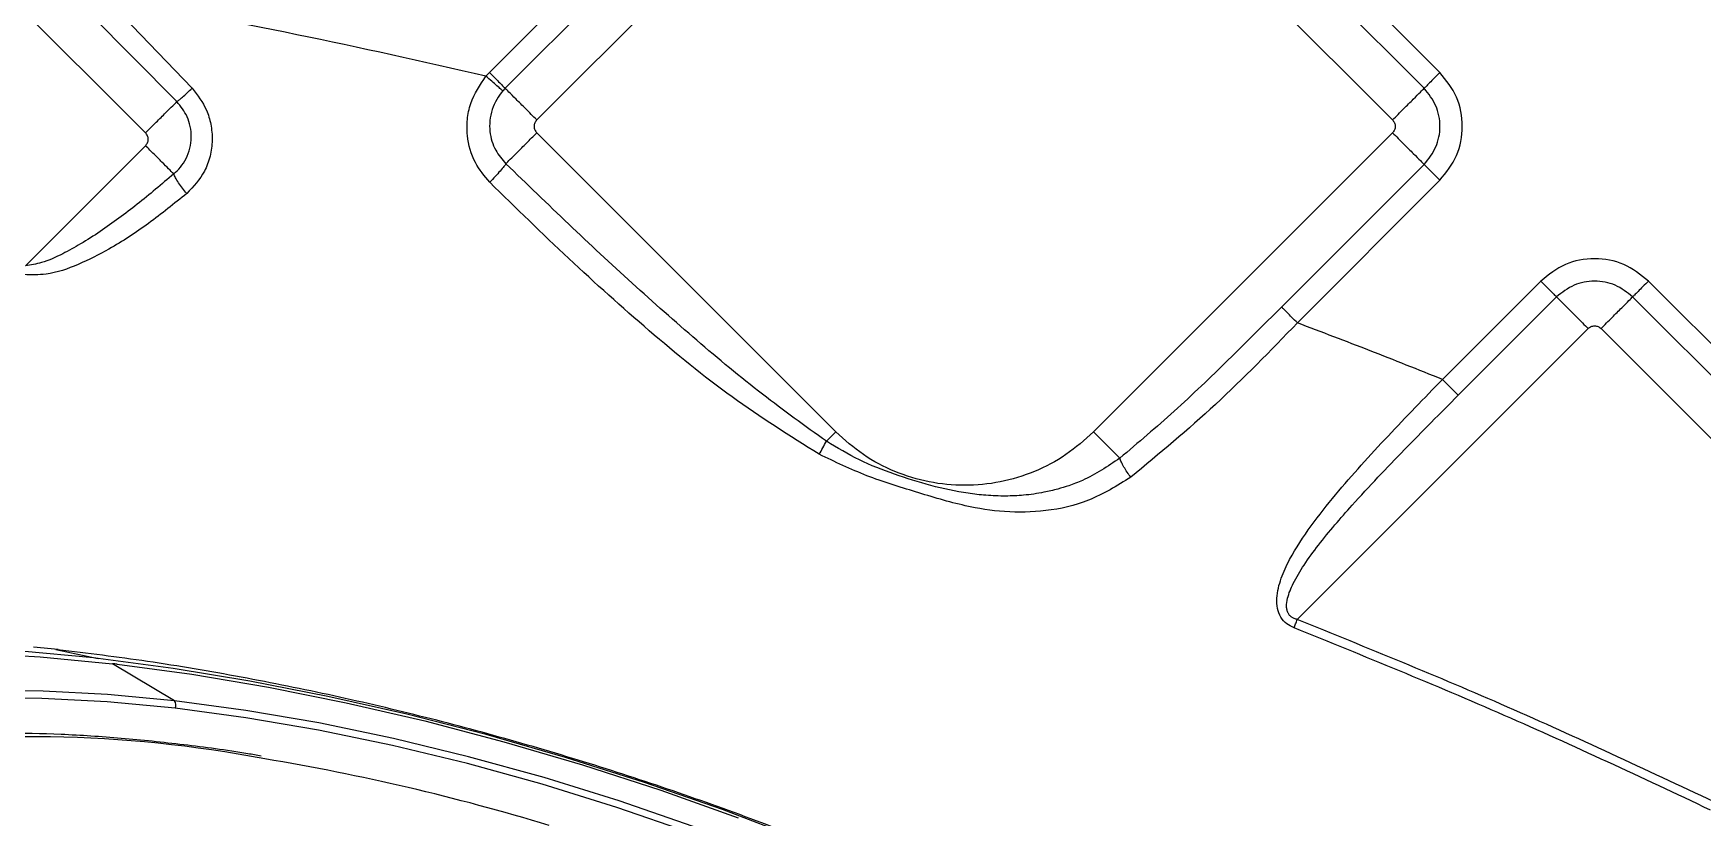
# Model space of a CAD drawing. Extents: x 939 to 1039, y 781 to 934.
# Drawn here: x 994.111 to 997.789, y 837.02 to 838.747 of the extents above; entities that cross this region are included whole.
import ezdxf

# ---------------------------------------------------------------- set-up
doc = ezdxf.new("R2010")
doc.units = 0
doc.header["$MEASUREMENT"] = 0
doc.layers.add('1', color=4, linetype='Continuous')

# ---------------------------------------------------------------- blocks, each defined once
blk = doc.blocks.new('Envoy')
at = {"layer": '1', "color": 3, "linetype": 'Continuous', "lineweight": 25}
for p, q in [((57.1205, 40.1453), (56.4617, 39.4865)), ((58.5566, 39.4865), (57.8978, 40.1453)), ((57.1554, 40.1104), (56.4966, 39.4516)), ((58.5218, 39.4516), (57.863, 40.1104)), ((56.5663, 39.3818), (57.2251, 40.0407)), ((57.7932, 40.0407), (58.4521, 39.3818)), ((55.0452, 40.0122), (55.704, 39.3533)), ((55.6178, 39.6488), (55.8066, 39.452)), ((55.5829, 39.6139), (55.7731, 39.4223)), ((56.4617, 39.4865), (56.4541, 39.4783)), ((56.4966, 39.4516), (56.4912, 39.4459)), ((55.4395, 39.0605), (55.704, 39.3251)), ((57.2251, 38.6947), (56.5663, 39.3536)), ((58.4521, 39.3536), (57.7932, 38.6947)), ((58.2076, 38.9697), (58.5218, 39.2838)), ((58.2425, 38.9348), (58.5566, 39.249)), ((58.7787, 39.0269), (58.5621, 38.8103)), ((59.5878, 38.4553), (59.0162, 39.0269)), ((58.8136, 38.9921), (58.5969, 38.7755)), ((59.5529, 38.4204), (58.9813, 38.9921)), ((58.8833, 38.9224), (58.2423, 38.2814)), ((58.9116, 38.9224), (59.5704, 38.2635)), ((57.2045, 38.6741), (57.2251, 38.6947)), ((55.5112, 38.2151), (55.4574, 38.2207)), ((55.506, 38.2157), (55.5999, 38.1956)), ((55.7679, 38.1022), (55.6312, 38.1841))]:
    blk.add_line(p, q, dxfattribs=at)
at = {"layer": '1', "color": 3, "linetype": 'Continuous', "lineweight": 25, "flags": 128}
for points in [[(55.5896, 38.1968), (55.4298, 38.212), (55.276, 38.2208), (55.129, 38.2233), (54.9898, 38.2194), (54.859, 38.2092), (54.7375, 38.1927), (54.626, 38.1699), (54.5298, 38.1427)], [(54.3763, 38.0251), (54.4131, 38.0506), (54.4885, 38.0917), (54.5759, 38.127), (54.6748, 38.1563), (54.7847, 38.1795), (54.9048, 38.1964), (55.0344, 38.2069), (55.1727, 38.2109), (55.3189, 38.2084), (55.472, 38.1995), (55.6312, 38.1841)], [(58.4964, 36.9769), (58.4588, 37.0156), (58.3697, 37.0987), (58.2694, 37.182), (58.1584, 37.265), (58.0374, 37.3473), (57.9071, 37.4284), (57.7682, 37.5077), (57.6216, 37.5848), (57.468, 37.6593), (57.3086, 37.7307), (57.144, 37.7986), (56.9754, 37.8626), (56.8037, 37.9224), (56.6298, 37.9775), (56.4549, 38.0278), (56.28, 38.0727), (56.106, 38.1122), (55.9339, 38.146), (55.7649, 38.1739), (55.5999, 38.1956)], [(55.6417, 38.1829), (55.8062, 38.1607), (55.9747, 38.1324), (56.146, 38.0981), (56.3193, 38.0579), (56.4934, 38.0123), (56.6672, 37.9613), (56.8397, 37.9054), (57.0098, 37.8448)], [(55.7679, 38.1022), (55.6202, 38.1162), (55.4787, 38.1238), (55.3443, 38.1249), (55.2181, 38.1194), (55.1009, 38.1074), (54.9935, 38.0891), (54.8969, 38.0644), (54.8115, 38.0337), (54.7381, 37.997), (54.6773, 37.9548), (54.6293, 37.9073), (54.5991, 37.8631)], [(55.7695, 38.086), (55.6194, 38.1002), (55.4757, 38.1077), (55.3395, 38.1083), (55.2119, 38.1022), (55.0938, 38.0893), (54.986, 38.0698), (54.8894, 38.0438), (54.8048, 38.0114), (54.7327, 37.973), (54.6737, 37.9288), (54.6283, 37.8792), (54.5968, 37.8245), (54.5794, 37.7651), (54.5762, 37.7015), (54.5874, 37.6342), (54.6128, 37.5637), (54.6522, 37.4905), (54.6914, 37.4333)], [(58.2427, 37.0149), (58.1746, 37.0927), (58.0936, 37.1715), (58.0002, 37.2506), (57.8952, 37.3295), (57.7793, 37.4075), (57.6535, 37.4841), (57.5187, 37.5587), (57.376, 37.6307), (57.2263, 37.6995), (57.0709, 37.7647), (56.911, 37.8257), (56.7477, 37.8821), (56.5823, 37.9334), (56.416, 37.9793), (56.2502, 38.0194), (56.0861, 38.0535), (55.9249, 38.0811), (55.7679, 38.1022)], [(58.2275, 37.006), (58.1599, 37.0833), (58.0794, 37.1616), (57.9866, 37.2402), (57.8823, 37.3185), (57.7672, 37.396), (57.6423, 37.4721), (57.5084, 37.5462), (57.3666, 37.6177), (57.218, 37.686), (57.0637, 37.7508), (56.9048, 37.8114), (56.7426, 37.8674), (56.5783, 37.9184), (56.4132, 37.964), (56.2485, 38.0038), (56.0855, 38.0376), (55.9254, 38.065), (55.7695, 38.086)]]:
    blk.add_lwpolyline(points, dxfattribs=at)
at = {"layer": '1', "color": 3, "linetype": 'Continuous', "lineweight": 25}
for centre, radius, start, end in [((54.9931, 32.9055), 5.3248, 83.4571, 83.5685), ((55.1169, 33.7013), 4.5122, 83.3207, 83.4553), ((55.7532, 38.0926), 0.0176, 337.8539, 33.1301), ((55.4479, 35.2428), 2.7806, 79.2384, 98.8362), ((55.1446, 33.0464), 4.9962, 73.1436, 80.5251)]:
    blk.add_arc(centre, radius, start, end, dxfattribs=at)
for points, knots in [([(56.4541, 39.4783), (56.3155, 39.5098), (56.038, 39.5728), (55.7579, 39.6234), (55.6178, 39.6488)], [0, 0, 0, 0, 0.499579, 1, 1, 1, 1]), ([(56.4625, 39.2445), (56.451, 39.2584), (56.4261, 39.2883), (56.4123, 39.3384), (56.4122, 39.383), (56.4213, 39.4295), (56.4412, 39.459), (56.4541, 39.4783)], [0, 0, 0, 0, 0.209874, 0.452872, 0.589952, 0.731697, 1, 1, 1, 1]), ([(56.4912, 39.4459), (56.4901, 39.4469), (56.4877, 39.449), (56.4789, 39.4567), (56.4673, 39.4668), (56.4585, 39.4745), (56.4541, 39.4783)], [0, 0, 0, 0, 0.250021, 0.500004, 0.750008, 1, 1, 1, 1]), ([(56.4617, 39.4865), (56.4659, 39.4823), (56.4741, 39.474), (56.4849, 39.4632), (56.4932, 39.4549), (56.4955, 39.4527), (56.4966, 39.4516)], [0, 0, 0, 0, 0.250009, 0.499999, 0.749998, 1, 1, 1, 1]), ([(58.5566, 39.4865), (58.5525, 39.4823), (58.5442, 39.474), (58.5334, 39.4632), (58.5251, 39.4549), (58.5229, 39.4527), (58.5218, 39.4516)], [0, 0, 0, 0, 0.2500028, 0.4999989, 0.7499983, 1, 1, 1, 1]), ([(58.5566, 39.249), (58.5704, 39.2663), (58.5978, 39.3011), (58.6099, 39.3677), (58.5978, 39.4344), (58.5704, 39.4691), (58.5566, 39.4865)], [0, 0, 0, 0, 0.250066, 0.499983, 0.74993, 1, 1, 1, 1]), ([(55.7731, 39.4223), (55.7744, 39.4233), (55.7772, 39.4251), (55.7852, 39.432), (55.7953, 39.4411), (55.8028, 39.4483), (55.8066, 39.452)], [0, 0, 0, 0, 0.25, 0.499983, 0.750004, 1, 1, 1, 1]), ([(55.8066, 39.452), (55.8185, 39.4365), (55.837, 39.4123), (55.8489, 39.3718), (55.8523, 39.3372), (55.8474, 39.3018), (55.8321, 39.2592), (55.8094, 39.2352), (55.7949, 39.2199)], [0, 0, 0, 0, 0.221021, 0.345485, 0.480016, 0.620351, 0.757085, 1, 1, 1, 1]), ([(56.4912, 39.4459), (56.4865, 39.4398), (56.4768, 39.4272), (56.4672, 39.4048), (56.462, 39.3807), (56.4624, 39.35), (56.4725, 39.3155), (56.49, 39.295), (56.4982, 39.2855)], [0, 0, 0, 0, 0.129963, 0.268725, 0.40948, 0.544575, 0.788508, 1, 1, 1, 1]), ([(56.5663, 39.3818), (56.558, 39.3901), (56.5414, 39.4067), (56.5198, 39.4283), (56.5032, 39.4449), (56.4988, 39.4494), (56.4966, 39.4516)], [0, 0, 0, 0, 0.2499994, 0.499995, 0.7499899, 1, 1, 1, 1]), ([(58.4521, 39.3818), (58.4604, 39.3901), (58.4769, 39.4067), (58.4986, 39.4283), (58.5152, 39.4449), (58.5196, 39.4494), (58.5218, 39.4516)], [0, 0, 0, 0, 0.250002, 0.499997, 0.749991, 1, 1, 1, 1]), ([(58.5218, 39.2838), (58.5315, 39.2961), (58.5508, 39.3206), (58.5594, 39.3677), (58.5508, 39.4148), (58.5315, 39.4393), (58.5218, 39.4516)], [0, 0, 0, 0, 0.2498606, 0.4999869, 0.7501218, 1, 1, 1, 1]), ([(55.704, 39.3533), (55.712, 39.3613), (55.7279, 39.3772), (55.749, 39.3983), (55.7655, 39.4148), (55.7706, 39.4198), (55.7731, 39.4223)], [0, 0, 0, 0, 0.249999, 0.499999, 0.749996, 1, 1, 1, 1]), ([(55.7661, 39.263), (55.7712, 39.2677), (55.7819, 39.2775), (55.7942, 39.2967), (55.8027, 39.3192), (55.8059, 39.3435), (55.8033, 39.3673), (55.7946, 39.3951), (55.7815, 39.4117), (55.7731, 39.4223)], [0, 0, 0, 0, 0.1164102, 0.2440411, 0.3807324, 0.5189311, 0.652431, 0.7777683, 1, 1, 1, 1]), ([(56.5663, 39.3818), (56.5646, 39.3798), (56.5614, 39.3756), (56.5599, 39.3677), (56.5614, 39.3598), (56.5646, 39.3556), (56.5663, 39.3536)], [0, 0, 0, 0, 0.2502339, 0.4999908, 0.7497661, 1, 1, 1, 1]), ([(58.4521, 39.3818), (58.4537, 39.3798), (58.457, 39.3756), (58.4584, 39.3677), (58.457, 39.3598), (58.4537, 39.3556), (58.4521, 39.3536)], [0, 0, 0, 0, 0.250239, 0.499991, 0.749761, 1, 1, 1, 1]), ([(55.704, 39.3251), (55.7057, 39.3271), (55.709, 39.3313), (55.7104, 39.3392), (55.709, 39.3471), (55.7057, 39.3513), (55.704, 39.3533)], [0, 0, 0, 0, 0.2499339, 0.499861, 0.7497846, 1, 1, 1, 1]), ([(55.7661, 39.263), (55.7627, 39.2664), (55.7558, 39.2733), (55.7405, 39.2886), (55.723, 39.3061), (55.7104, 39.3187), (55.704, 39.3251)], [0, 0, 0, 0, 0.250006, 0.500002, 0.749996, 1, 1, 1, 1]), ([(56.4982, 39.2855), (56.5009, 39.2882), (56.5065, 39.2938), (56.5229, 39.3102), (56.5433, 39.3306), (56.5586, 39.3459), (56.5663, 39.3536)], [0, 0, 0, 0, 0.25001, 0.500008, 0.75, 1, 1, 1, 1]), ([(58.4521, 39.3536), (58.4604, 39.3453), (58.4769, 39.3287), (58.4986, 39.3071), (58.5152, 39.2905), (58.5196, 39.2861), (58.5218, 39.2838)], [0, 0, 0, 0, 0.250002, 0.499997, 0.749991, 1, 1, 1, 1]), ([(55.7661, 39.263), (55.7396, 39.2404), (55.6872, 39.1959), (55.6183, 39.1449), (55.563, 39.1093), (55.5201, 39.0859), (55.4802, 39.067), (55.4514, 39.0624), (55.4395, 39.0605)], [0, 0, 0, 0, 0.269259, 0.530016, 0.662837, 0.777817, 0.908056, 1, 1, 1, 1]), ([(55.7949, 39.2199), (55.7916, 39.2238), (55.7851, 39.2317), (55.7766, 39.2437), (55.7697, 39.2548), (55.7673, 39.2602), (55.7661, 39.263)], [0, 0, 0, 0, 0.249993, 0.499994, 0.75001, 1, 1, 1, 1]), ([(56.4982, 39.2855), (56.497, 39.2836), (56.4945, 39.2799), (56.4859, 39.2697), (56.4749, 39.2574), (56.4667, 39.2488), (56.4625, 39.2445)], [0, 0, 0, 0, 0.249983, 0.500007, 0.75, 1, 1, 1, 1]), ([(57.2045, 38.6741), (57.1571, 38.708), (57.059, 38.7784), (56.9177, 38.8964), (56.7758, 39.0219), (56.636, 39.1521), (56.5442, 39.241), (56.4982, 39.2855)], [0, 0, 0, 0, 0.186665, 0.387195, 0.590694, 0.794922, 1, 1, 1, 1]), ([(58.5566, 39.249), (58.5525, 39.2531), (58.5442, 39.2614), (58.5334, 39.2722), (58.5251, 39.2805), (58.5229, 39.2827), (58.5218, 39.2838)], [0, 0, 0, 0, 0.2500028, 0.4999989, 0.7499983, 1, 1, 1, 1]), ([(55.7949, 39.2199), (55.7671, 39.1975), (55.7123, 39.1531), (55.6324, 39.1004), (55.5571, 39.0629), (55.494, 39.0398), (55.4526, 39.0407), (55.4363, 39.0411)], [0, 0, 0, 0, 0.261837, 0.517405, 0.703541, 0.883346, 1, 1, 1, 1]), ([(57.1886, 38.6454), (57.1237, 38.6862), (56.9926, 38.7686), (56.8121, 38.9172), (56.635, 39.0759), (56.5203, 39.1881), (56.4625, 39.2445)], [0, 0, 0, 0, 0.243228, 0.49151, 0.743994, 1, 1, 1, 1]), ([(59.0162, 39.0269), (58.9988, 39.0407), (58.9641, 39.0681), (58.8974, 39.0801), (58.8308, 39.0681), (58.796, 39.0407), (58.7787, 39.0269)], [0, 0, 0, 0, 0.25007, 0.500017, 0.749933, 1, 1, 1, 1]), ([(58.7787, 39.0269), (58.7828, 39.0228), (58.7911, 39.0145), (58.8019, 39.0037), (58.8102, 38.9954), (58.8124, 38.9932), (58.8136, 38.9921)], [0, 0, 0, 0, 0.2500028, 0.4999989, 0.7499983, 1, 1, 1, 1]), ([(58.9813, 38.9921), (58.969, 39.0018), (58.9445, 39.0211), (58.8974, 39.0297), (58.8504, 39.0211), (58.8258, 39.0018), (58.8136, 38.9921)], [0, 0, 0, 0, 0.2498782, 0.5000131, 0.7501394, 1, 1, 1, 1]), ([(59.0162, 39.0269), (59.012, 39.0228), (59.0037, 39.0145), (58.9929, 39.0037), (58.9846, 38.9954), (58.9824, 38.9932), (58.9813, 38.9921)], [0, 0, 0, 0, 0.2500028, 0.4999989, 0.7499983, 1, 1, 1, 1]), ([(58.2076, 38.9697), (58.1684, 38.9307), (58.0903, 38.8531), (57.9731, 38.7398), (57.8914, 38.6709), (57.8511, 38.6369)], [0, 0, 0, 0, 0.338467, 0.674121, 1, 1, 1, 1]), ([(58.2425, 38.9348), (58.2384, 38.939), (58.2301, 38.9472), (58.2193, 38.9581), (58.211, 38.9664), (58.2087, 38.9686), (58.2076, 38.9697)], [0, 0, 0, 0, 0.250008, 0.499997, 0.749999, 1, 1, 1, 1]), ([(58.8136, 38.9921), (58.8158, 38.9899), (58.8202, 38.9855), (58.8368, 38.9689), (58.8584, 38.9472), (58.875, 38.9306), (58.8833, 38.9224)], [0, 0, 0, 0, 0.2500086, 0.5000031, 0.7499982, 1, 1, 1, 1]), ([(58.9116, 38.9224), (58.9198, 38.9306), (58.9364, 38.9472), (58.958, 38.9689), (58.9746, 38.9855), (58.9791, 38.9899), (58.9813, 38.9921)], [0, 0, 0, 0, 0.250002, 0.499997, 0.749991, 1, 1, 1, 1]), ([(58.2425, 38.9348), (58.1831, 38.8736), (58.0655, 38.7523), (57.9383, 38.647), (57.8753, 38.5949)], [0, 0, 0, 0, 0.5047865, 1, 1, 1, 1]), ([(58.5621, 38.8103), (58.509, 38.8315), (58.4029, 38.874), (58.296, 38.9145), (58.2425, 38.9348)], [0, 0, 0, 0, 0.499715, 1, 1, 1, 1]), ([(58.8833, 38.9224), (58.8853, 38.924), (58.8895, 38.9273), (58.8974, 38.9287), (58.9054, 38.9273), (58.9095, 38.924), (58.9116, 38.9224)], [0, 0, 0, 0, 0.2502154, 0.500139, 0.7500661, 1, 1, 1, 1]), ([(58.2351, 38.2631), (58.2295, 38.2657), (58.218, 38.2713), (58.2047, 38.2865), (58.1974, 38.3063), (58.1962, 38.336), (58.2056, 38.3726), (58.2306, 38.4263), (58.2713, 38.4877), (58.3434, 38.5785), (58.441, 38.6855), (58.5219, 38.7689), (58.5621, 38.8103)], [0, 0, 0, 0, 0.025796, 0.053487, 0.084386, 0.117799, 0.185954, 0.252905, 0.382405, 0.508478, 0.755443, 1, 1, 1, 1]), ([(58.5969, 38.7755), (58.5958, 38.7766), (58.5936, 38.7788), (58.5853, 38.7871), (58.5745, 38.7979), (58.5662, 38.8062), (58.5621, 38.8103)], [0, 0, 0, 0, 0.25, 0.499998, 0.749993, 1, 1, 1, 1]), ([(58.2423, 38.2814), (58.24, 38.282), (58.2356, 38.2831), (58.2298, 38.2863), (58.2251, 38.2905), (58.2216, 38.2958), (58.2193, 38.3024), (58.2181, 38.3134), (58.2212, 38.3338), (58.2343, 38.3648), (58.2579, 38.4036), (58.2891, 38.4463), (58.3249, 38.4899), (58.3871, 38.5606), (58.4779, 38.6558), (58.5573, 38.7356), (58.5969, 38.7755)], [0, 0, 0, 0, 0.010811, 0.020693, 0.030128, 0.039672, 0.050572, 0.062698, 0.09203, 0.147831, 0.221592, 0.305808, 0.394841, 0.483664, 0.742323, 1, 1, 1, 1]), ([(57.1886, 38.6454), (57.1913, 38.6501), (57.1967, 38.6594), (57.2019, 38.6692), (57.2045, 38.6741)], [0, 0, 0, 0, 0.50001, 1, 1, 1, 1]), ([(57.8511, 38.6369), (57.8244, 38.6189), (57.7889, 38.5949), (57.7409, 38.5766), (57.7126, 38.5679), (57.6795, 38.5602), (57.6411, 38.5548), (57.5983, 38.5528), (57.5573, 38.5544), (57.502, 38.5607), (57.4343, 38.5754), (57.3544, 38.6005), (57.2761, 38.6311), (57.2283, 38.6598), (57.2045, 38.6741)], [0, 0, 0, 0, 0.14115, 0.188121, 0.225239, 0.270887, 0.336946, 0.394222, 0.457729, 0.515156, 0.636165, 0.757844, 0.879145, 1, 1, 1, 1]), ([(57.7932, 38.6947), (57.7736, 38.6772), (57.7343, 38.6421), (57.6638, 38.6054), (57.5881, 38.5822), (57.5092, 38.5745), (57.4303, 38.5822), (57.3546, 38.6054), (57.2841, 38.6421), (57.2448, 38.6772), (57.2251, 38.6947)], [0, 0, 0, 0, 0.125, 0.25, 0.375, 0.5, 0.625, 0.749999, 0.874999, 1, 1, 1, 1]), ([(57.7932, 38.6947), (57.7989, 38.6891), (57.8102, 38.6778), (57.8261, 38.6619), (57.8404, 38.6476), (57.8475, 38.6405), (57.8511, 38.6369)], [0, 0, 0, 0, 0.2500017, 0.5000037, 0.7499883, 1, 1, 1, 1]), ([(57.8753, 38.5949), (57.845, 38.5761), (57.7874, 38.5404), (57.6905, 38.5183), (57.5983, 38.5164), (57.5016, 38.5318), (57.4014, 38.5625), (57.2921, 38.596), (57.2233, 38.6288), (57.1886, 38.6454)], [0, 0, 0, 0, 0.149931, 0.28506, 0.410739, 0.530871, 0.686686, 0.841583, 1, 1, 1, 1]), ([(57.8753, 38.5949), (57.8726, 38.5986), (57.8671, 38.6059), (57.8601, 38.6174), (57.8543, 38.6282), (57.8522, 38.634), (57.8511, 38.6369)], [0, 0, 0, 0, 0.250005, 0.500003, 0.749998, 1, 1, 1, 1]), ([(58.2351, 38.2631), (58.2362, 38.266), (58.2386, 38.2719), (58.241, 38.2782), (58.2423, 38.2814)], [0, 0, 0, 0, 0.49999, 1, 1, 1, 1]), ([(59.1526, 37.8618), (59.0018, 37.9327), (58.6996, 38.0747), (58.3901, 38.2002), (58.2351, 38.2631)], [0, 0, 0, 0, 0.499044, 1, 1, 1, 1]), ([(59.1612, 37.8795), (59.0098, 37.9506), (58.7072, 38.0929), (58.3972, 38.2185), (58.2423, 38.2814)], [0, 0, 0, 0, 0.499997, 1, 1, 1, 1]), ([(57.8658, 37.4649), (57.8074, 37.4964), (57.6873, 37.5613), (57.4996, 37.6514), (57.3063, 37.7371), (57.1119, 37.8156), (56.9163, 37.8876), (56.7193, 37.9534), (56.5207, 38.0132), (56.3204, 38.0669), (56.1182, 38.1145), (55.9138, 38.1557), (55.7105, 38.1903), (55.5761, 38.2069), (55.5102, 38.215)], [0, 0, 0, 0, 0.082076, 0.168844, 0.253821, 0.337426, 0.420092, 0.502229, 0.584233, 0.666438, 0.749171, 0.832859, 0.917971, 1, 1, 1, 1]), ([(55.9587, 37.9807), (55.949, 37.9824), (55.891, 37.9926), (55.7876, 38.0061), (55.6498, 38.0206), (55.5172, 38.0291), (55.3905, 38.032), (55.2703, 38.0292), (55.158, 38.0203), (55.0699, 38.0091), (55.0228, 37.9987), (55.0073, 37.9953)], [0, 0, 0, 0, 0.025811, 0.155587, 0.285403, 0.415271, 0.545204, 0.675221, 0.80534, 0.935582, 1, 1, 1, 1])]:
    blk.add_open_spline(points, degree=3, knots=knots, dxfattribs=at)

msp = doc.modelspace()

# ---------------------------------------------------------------- block references
at = {"layer": '1'}
msp.add_blockref('Envoy', (938.6538, 799.1744), dxfattribs=at)

doc.saveas('drawing.dxf')
